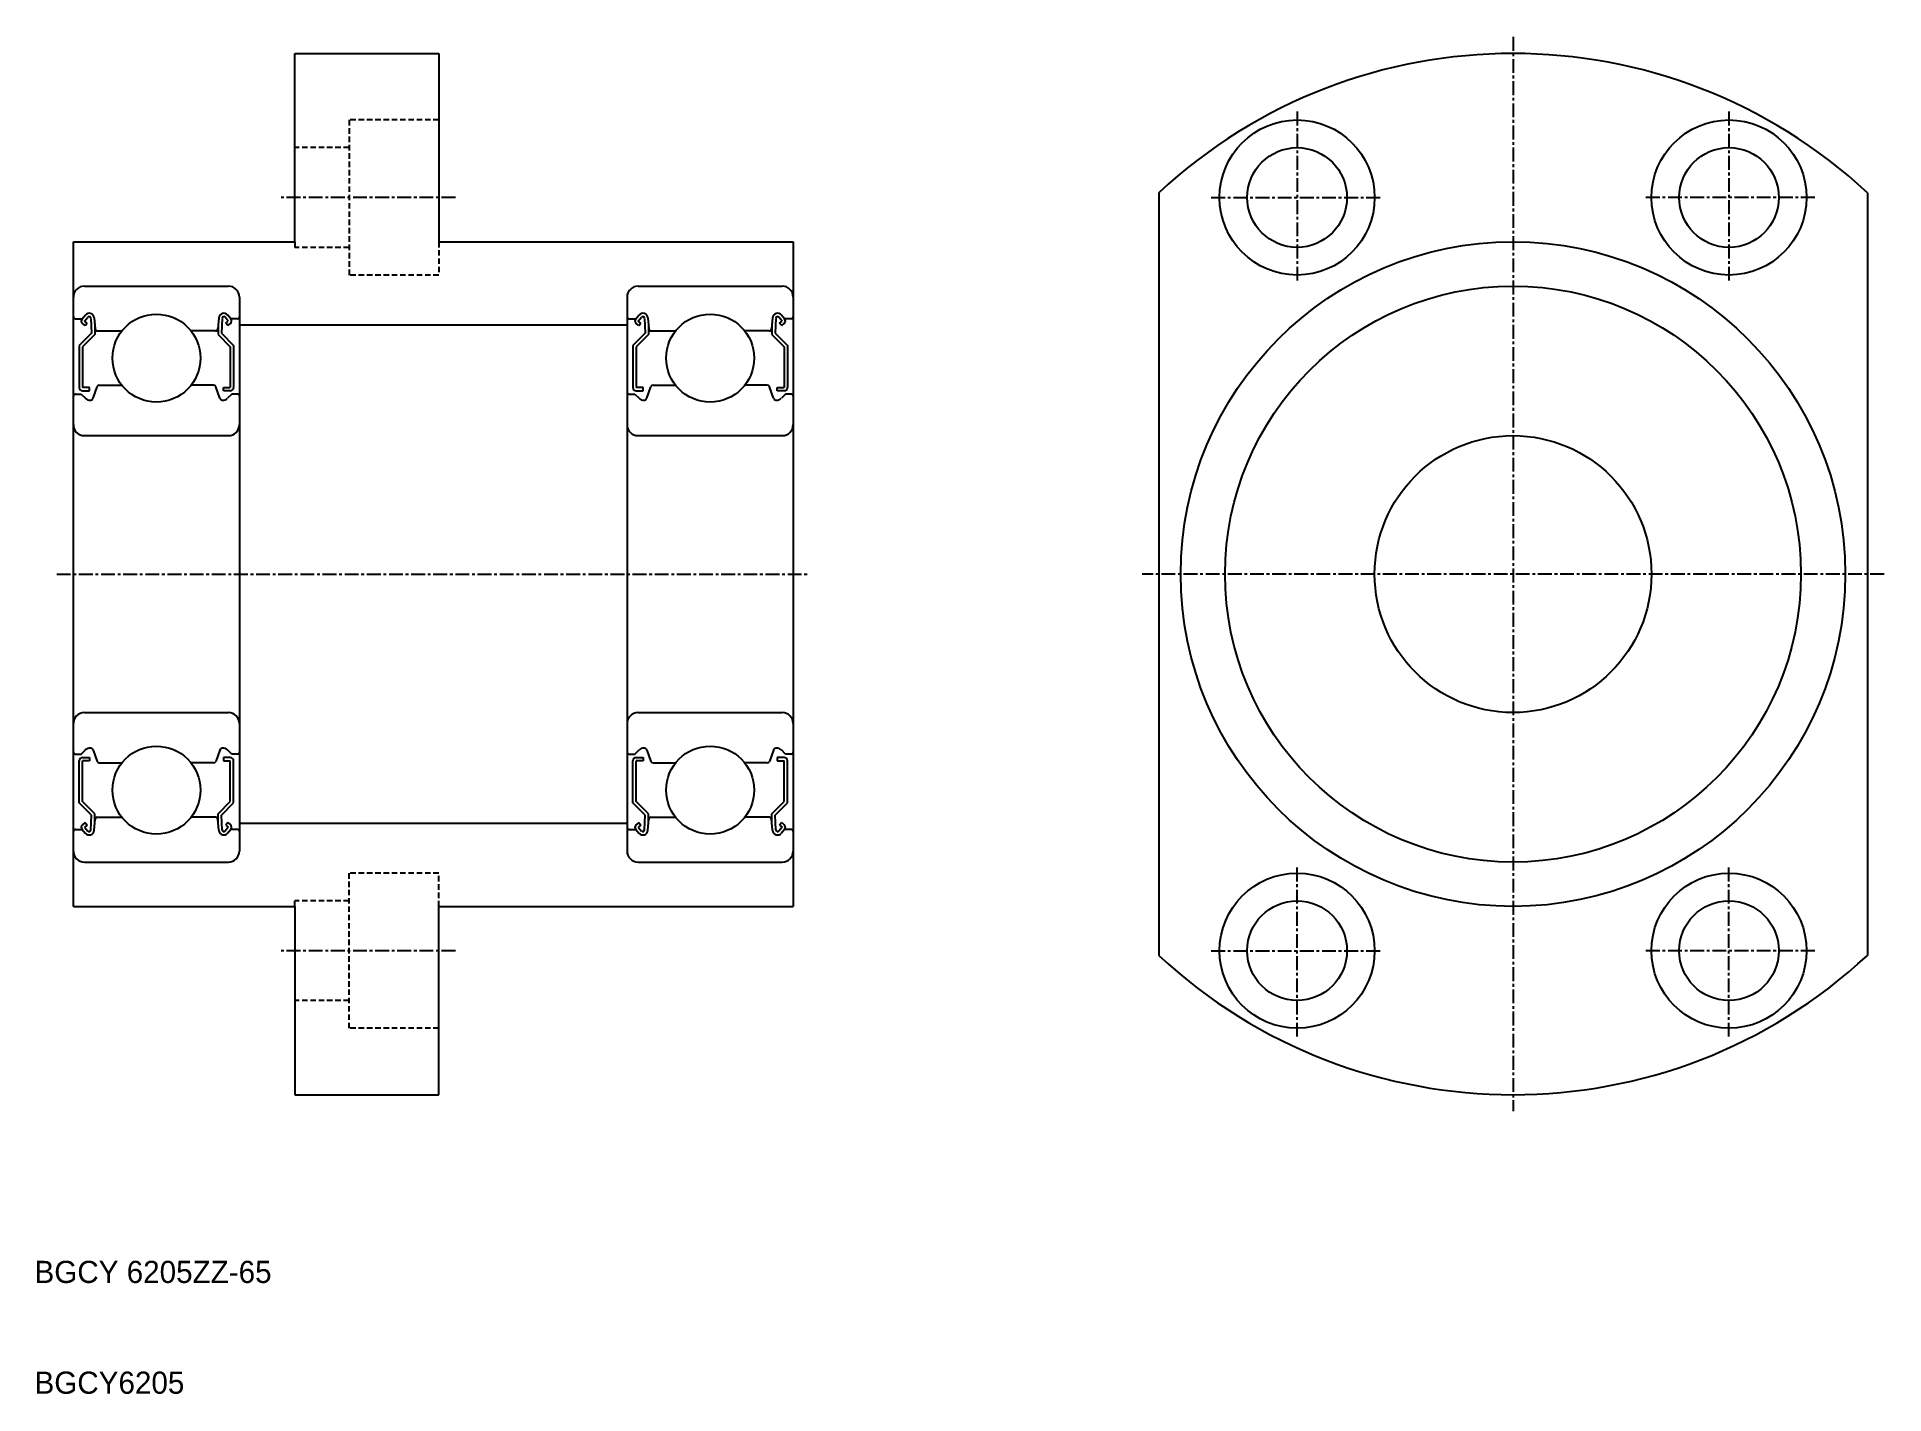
# Model space of a CAD drawing. Extents: x 128 to 295, y 61 to 184.
import ezdxf

# ---------------------------------------------------------------- set-up
doc = ezdxf.new("R2010")
doc.units = 0
doc.linetypes.add('CENTER', pattern=[2, 1.25, -0.25, 0.25, -0.25])
doc.linetypes.add('DASHED', pattern=[0.75, 0.5, -0.25])
doc.layers.get('0').update_dxf_attribs({"linetype": 'CONTINUOUS'})
doc.layers.add('CENTER', color=1, linetype='CENTER')

msp = doc.modelspace()

# ---------------------------------------------------------------- linework, layer by layer
at = {"color": 7, "linetype": 'CONTINUOUS'}
for p, q in [((151.08, 182.09), (164.08, 182.09)), ((151.08, 165.09), (151.08, 182.09)), ((164.08, 182.09), (164.08, 165.09)), ((229.08, 169.51), (229.08, 100.66)), ((293.08, 169.51), (293.08, 100.66)), ((131.08, 105.09), (131.08, 165.09)), ((131.08, 165.09), (151.08, 165.09)), ((164.08, 165.09), (196.08, 165.09)), ((196.08, 165.09), (196.08, 105.09)), ((132.08, 161.09), (145.08, 161.09)), ((182.08, 161.09), (195.08, 161.09)), ((131.86, 158.13), (132.14, 158.47)), ((145.3, 158.13), (145.02, 158.47)), ((146.08, 160.09), (146.08, 110.09)), ((181.08, 160.09), (181.08, 110.09)), ((181.86, 158.13), (182.14, 158.47)), ((195.3, 158.13), (195.02, 158.47)), ((131.28, 158.14), (131.86, 158.14)), ((132.71, 156.84), (131.61, 155.74)), ((132.13, 157.52), (131.9, 157.71)), ((132.09, 157.94), (132.37, 158.28)), ((132.32, 157.75), (132.09, 157.94)), ((132.13, 157.52), (132.32, 157.75)), ((132.66, 158.18), (132.71, 156.84)), ((132.95, 158.22), (133.04, 157.22)), ((133.01, 157.56), (133.01, 156.72)), ((133.24, 157.04), (135.46, 157.04)), ((143.92, 157.04), (141.7, 157.04)), ((144.21, 158.22), (144.12, 157.22)), ((144.15, 157.56), (144.15, 156.72)), ((144.51, 158.18), (144.45, 156.84)), ((144.45, 156.84), (145.55, 155.74)), ((145.07, 157.94), (144.79, 158.28)), ((144.84, 157.75), (145.07, 157.94)), ((145.04, 157.52), (144.84, 157.75)), ((145.04, 157.52), (145.27, 157.71)), ((145.88, 158.14), (145.3, 158.14)), ((146.08, 157.59), (181.08, 157.59)), ((181.28, 158.14), (181.86, 158.14)), ((182.71, 156.84), (181.61, 155.74)), ((182.13, 157.52), (181.9, 157.71)), ((182.09, 157.94), (182.37, 158.28)), ((182.32, 157.75), (182.09, 157.94)), ((182.13, 157.52), (182.32, 157.75)), ((182.66, 158.18), (182.71, 156.84)), ((182.95, 158.22), (183.04, 157.22)), ((183.01, 157.56), (183.01, 156.72)), ((183.24, 157.04), (185.46, 157.04)), ((193.92, 157.04), (191.7, 157.04)), ((194.21, 158.22), (194.12, 157.22)), ((194.15, 157.56), (194.15, 156.72)), ((194.51, 158.18), (194.45, 156.84)), ((194.45, 156.84), (195.55, 155.74)), ((195.07, 157.94), (194.79, 158.28)), ((194.84, 157.75), (195.07, 157.94)), ((195.04, 157.52), (194.84, 157.75)), ((195.04, 157.52), (195.27, 157.71)), ((195.88, 158.14), (195.3, 158.14)), ((131.61, 155.74), (131.61, 151.94)), ((133.01, 156.72), (131.91, 155.62)), ((131.91, 155.62), (131.91, 151.94)), ((144.15, 156.72), (145.25, 155.62)), ((145.25, 155.62), (145.25, 151.94)), ((145.55, 155.74), (145.55, 151.94)), ((181.61, 155.74), (181.61, 151.94)), ((183.01, 156.72), (181.91, 155.62)), ((181.91, 155.62), (181.91, 151.94)), ((194.15, 156.72), (195.25, 155.62)), ((195.25, 155.62), (195.25, 151.94)), ((195.55, 155.74), (195.55, 151.94)), ((132.53, 151.94), (131.91, 151.94)), ((132.53, 151.64), (132.53, 151.94)), ((132.86, 150.98), (133.23, 152)), ((133.42, 152.14), (135.46, 152.14)), ((143.74, 152.14), (141.7, 152.14)), ((144.3, 150.98), (143.93, 152)), ((144.63, 151.64), (144.63, 151.94)), ((144.63, 151.94), (145.25, 151.94)), ((182.53, 151.94), (181.91, 151.94)), ((182.53, 151.64), (182.53, 151.94)), ((182.86, 150.98), (183.23, 152)), ((183.42, 152.14), (185.46, 152.14)), ((193.74, 152.14), (191.7, 152.14)), ((194.3, 150.98), (193.93, 152)), ((194.63, 151.64), (194.63, 151.94)), ((194.63, 151.94), (195.25, 151.94)), ((131.28, 151.34), (131.78, 151.34)), ((131.78, 151.34), (132.16, 150.96)), ((131.91, 151.64), (132.53, 151.64)), ((145.25, 151.64), (144.63, 151.64)), ((145.38, 151.34), (145.01, 150.96)), ((145.88, 151.34), (145.38, 151.34)), ((181.28, 151.34), (181.78, 151.34)), ((181.78, 151.34), (182.16, 150.96)), ((181.91, 151.64), (182.53, 151.64)), ((195.25, 151.64), (194.63, 151.64)), ((195.38, 151.34), (195.01, 150.96)), ((195.88, 151.34), (195.38, 151.34)), ((132.08, 147.59), (145.08, 147.59)), ((182.08, 147.59), (195.08, 147.59)), ((132.08, 122.59), (145.08, 122.59)), ((182.08, 122.59), (195.08, 122.59)), ((131.28, 118.84), (131.78, 118.84)), ((131.78, 118.84), (132.16, 119.21)), ((131.91, 118.54), (132.53, 118.54)), ((132.53, 118.54), (132.53, 118.24)), ((132.86, 119.19), (133.23, 118.17)), ((144.3, 119.19), (143.93, 118.17)), ((144.63, 118.54), (144.63, 118.24)), ((145.25, 118.54), (144.63, 118.54)), ((145.38, 118.84), (145.01, 119.21)), ((145.88, 118.84), (145.38, 118.84)), ((181.28, 118.84), (181.78, 118.84)), ((181.78, 118.84), (182.16, 119.21)), ((181.91, 118.54), (182.53, 118.54)), ((182.53, 118.54), (182.53, 118.24)), ((182.86, 119.19), (183.23, 118.17)), ((194.3, 119.19), (193.93, 118.17)), ((195.25, 118.54), (194.63, 118.54)), ((194.63, 118.54), (194.63, 118.24)), ((195.38, 118.84), (195.01, 119.21)), ((195.88, 118.84), (195.38, 118.84)), ((131.61, 114.43), (131.61, 118.24)), ((132.53, 118.24), (131.91, 118.24)), ((131.91, 114.56), (131.91, 118.24)), ((133.42, 118.04), (135.46, 118.04)), ((143.74, 118.04), (141.7, 118.04)), ((144.63, 118.24), (145.25, 118.24)), ((145.25, 114.56), (145.25, 118.24)), ((145.55, 114.43), (145.55, 118.24)), ((181.61, 114.43), (181.61, 118.24)), ((182.53, 118.24), (181.91, 118.24)), ((181.91, 114.56), (181.91, 118.24)), ((183.42, 118.04), (185.46, 118.04)), ((193.74, 118.04), (191.7, 118.04)), ((194.63, 118.24), (195.25, 118.24)), ((195.25, 114.56), (195.25, 118.24)), ((195.55, 114.43), (195.55, 118.24)), ((132.71, 113.33), (131.61, 114.43)), ((133.01, 113.46), (131.91, 114.56)), ((133.01, 112.61), (133.01, 113.46)), ((144.15, 113.46), (145.25, 114.56)), ((144.15, 112.61), (144.15, 113.46)), ((144.45, 113.33), (145.55, 114.43)), ((182.71, 113.33), (181.61, 114.43)), ((183.01, 113.46), (181.91, 114.56)), ((183.01, 112.61), (183.01, 113.46)), ((194.15, 113.46), (195.25, 114.56)), ((194.15, 112.61), (194.15, 113.46)), ((194.45, 113.33), (195.55, 114.43)), ((131.28, 112.04), (131.86, 112.04)), ((131.86, 112.04), (132.14, 111.7)), ((132.13, 112.65), (131.9, 112.46)), ((132.32, 112.42), (132.09, 112.23)), ((132.09, 112.23), (132.37, 111.89)), ((132.13, 112.65), (132.32, 112.42)), ((132.66, 111.99), (132.71, 113.33)), ((132.95, 111.96), (133.04, 112.95)), ((133.24, 113.14), (135.46, 113.14)), ((143.92, 113.14), (141.7, 113.14)), ((144.21, 111.96), (144.12, 112.95)), ((144.51, 111.99), (144.45, 113.33)), ((145.07, 112.23), (144.79, 111.89)), ((145.04, 112.65), (144.84, 112.42)), ((144.84, 112.42), (145.07, 112.23)), ((145.3, 112.04), (145.02, 111.7)), ((145.04, 112.65), (145.27, 112.46)), ((145.88, 112.04), (145.3, 112.04)), ((146.08, 112.59), (181.08, 112.59)), ((181.28, 112.04), (181.86, 112.04)), ((181.86, 112.04), (182.14, 111.7)), ((182.13, 112.65), (181.9, 112.46)), ((182.32, 112.42), (182.09, 112.23)), ((182.09, 112.23), (182.37, 111.89)), ((182.13, 112.65), (182.32, 112.42)), ((182.66, 111.99), (182.71, 113.33)), ((182.95, 111.96), (183.04, 112.95)), ((183.24, 113.14), (185.46, 113.14)), ((193.92, 113.14), (191.7, 113.14)), ((194.21, 111.96), (194.12, 112.95)), ((194.51, 111.99), (194.45, 113.33)), ((195.07, 112.23), (194.79, 111.89)), ((195.04, 112.65), (194.84, 112.42)), ((194.84, 112.42), (195.07, 112.23)), ((195.3, 112.04), (195.02, 111.7)), ((195.04, 112.65), (195.27, 112.46)), ((195.88, 112.04), (195.3, 112.04)), ((132.08, 109.09), (145.08, 109.09)), ((182.08, 109.09), (195.08, 109.09)), ((131.08, 105.09), (151.08, 105.09)), ((151.08, 105.09), (151.08, 88.09)), ((164.08, 88.09), (164.08, 105.09)), ((164.08, 105.09), (196.08, 105.09)), ((151.08, 88.09), (164.08, 88.09))]:
    msp.add_line(p, q, dxfattribs=at)
at = {"color": 3, "linetype": 'DASHED'}
for p, q in [((164.08, 176.09), (155.98, 176.09)), ((155.98, 176.09), (155.98, 162.09)), ((155.98, 173.59), (151.08, 173.59)), ((151.08, 165.09), (151.08, 164.59)), ((155.98, 164.59), (151.08, 164.59)), ((164.08, 165.09), (164.08, 162.09)), ((164.08, 162.09), (155.98, 162.09)), ((155.98, 94.09), (155.98, 108.09)), ((164.08, 108.09), (155.98, 108.09)), ((164.08, 105.09), (164.08, 108.09)), ((151.08, 105.09), (151.08, 105.59)), ((155.98, 105.59), (151.08, 105.59)), ((155.98, 96.59), (151.08, 96.59)), ((164.08, 94.09), (155.98, 94.09))]:
    msp.add_line(p, q, dxfattribs=at)
at = {"color": 7, "linetype": 'CONTINUOUS'}
for centre, radius in [((241.58, 169.09), 7), ((280.58, 169.09), 7), ((241.58, 169.09), 4.5), ((280.58, 169.09), 4.5), ((261.08, 135.09), 30), ((261.08, 135.09), 26), ((138.58, 154.59), 3.97), ((188.58, 154.59), 3.97), ((261.08, 135.09), 12.5), ((138.58, 115.59), 3.97), ((188.58, 115.59), 3.97), ((241.58, 101.09), 7), ((280.58, 101.09), 7), ((241.58, 101.09), 4.5), ((280.58, 101.09), 4.5)]:
    msp.add_circle(centre, radius, dxfattribs=at)
for centre, radius, start, end in [((261.08, 135.09), 47, 47.0898, 132.9102), ((132.08, 160.09), 1, 90, 180), ((145.08, 160.09), 1, 0, 90), ((182.08, 160.09), 1, 90, 180), ((195.08, 160.09), 1, 0, 90), ((132.5, 158.18), 0.46, 4.9869, 139.9105), ((144.67, 158.18), 0.46, 40.0895, 175.0131), ((182.5, 158.18), 0.46, 4.9869, 139.9105), ((194.67, 158.18), 0.46, 40.0895, 175.0131), ((131.28, 158.34), 0.2, 180, 270), ((132.09, 157.94), 0.3, 139.9105, 229.9992), ((132.5, 158.18), 0.16, 2.3754, 139.9946), ((133.24, 157.24), 0.2, 184.9869, 270), ((143.92, 157.24), 0.2, 270, 355.0131), ((144.67, 158.18), 0.16, 40.0054, 177.6246), ((145.07, 157.94), 0.3, 310.0008, 40.0895), ((145.88, 158.34), 0.2, 270, 0), ((181.28, 158.34), 0.2, 180, 270), ((182.09, 157.94), 0.3, 139.9105, 229.9992), ((182.5, 158.18), 0.16, 2.3754, 139.9946), ((183.24, 157.24), 0.2, 184.9869, 270), ((193.92, 157.24), 0.2, 270, 355.0131), ((194.67, 158.18), 0.16, 40.0054, 177.6246), ((195.07, 157.94), 0.3, 310.0008, 40.0895), ((195.88, 158.34), 0.2, 270, 0), ((131.91, 151.94), 0.3, 180, 270), ((133.42, 151.94), 0.2, 90, 160.0304), ((143.74, 151.94), 0.2, 19.9696, 90), ((145.25, 151.94), 0.3, 270, 0), ((181.91, 151.94), 0.3, 180, 270), ((183.42, 151.94), 0.2, 90, 160.0304), ((193.74, 151.94), 0.2, 19.9696, 90), ((195.25, 151.94), 0.3, 270, 0), ((131.28, 151.14), 0.2, 90, 180), ((132.58, 151.39), 0.6, 225.0023, 272.8279), ((132.58, 151.09), 0.3, 265.4914, 340.0304), ((144.58, 151.09), 0.3, 199.9696, 274.5086), ((144.58, 151.39), 0.6, 267.1721, 314.9977), ((145.88, 151.14), 0.2, 0, 90), ((181.28, 151.14), 0.2, 90, 180), ((182.58, 151.39), 0.6, 225.0023, 272.8279), ((182.58, 151.09), 0.3, 265.4914, 340.0304), ((194.58, 151.09), 0.3, 199.9696, 274.5086), ((194.58, 151.39), 0.6, 267.1721, 314.9977), ((195.88, 151.14), 0.2, 0, 90), ((132.08, 148.59), 1, 180, 270), ((145.08, 148.59), 1, 270, 0), ((182.08, 148.59), 1, 180, 270), ((195.08, 148.59), 1, 270, 0), ((132.08, 121.59), 1, 90, 180), ((145.08, 121.59), 1, 0, 90), ((182.08, 121.59), 1, 90, 180), ((195.08, 121.59), 1, 0, 90), ((131.28, 119.04), 0.2, 180, 270), ((131.91, 118.24), 0.3, 90, 180), ((132.58, 118.79), 0.6, 87.1721, 134.9977), ((132.58, 119.09), 0.3, 19.9696, 94.5086), ((144.58, 119.09), 0.3, 85.4914, 160.0304), ((144.58, 118.79), 0.6, 45.0023, 92.8279), ((145.25, 118.24), 0.3, 0, 90), ((145.88, 119.04), 0.2, 270, 0), ((181.28, 119.04), 0.2, 180, 270), ((181.91, 118.24), 0.3, 90, 180), ((182.58, 118.79), 0.6, 87.1721, 134.9977), ((182.58, 119.09), 0.3, 19.9696, 94.5086), ((194.58, 119.09), 0.3, 85.4914, 160.0304), ((194.58, 118.79), 0.6, 45.0023, 92.8279), ((195.25, 118.24), 0.3, 0, 90), ((195.88, 119.04), 0.2, 270, 0), ((133.42, 118.24), 0.2, 199.9696, 270), ((143.74, 118.24), 0.2, 270, 340.0304), ((183.42, 118.24), 0.2, 199.9696, 270), ((193.74, 118.24), 0.2, 270, 340.0304), ((131.28, 111.84), 0.2, 90, 180), ((132.09, 112.23), 0.3, 130.0008, 220.0895), ((132.5, 112), 0.46, 220.0895, 355.0131), ((132.5, 112), 0.16, 220.0054, 357.6246), ((133.24, 112.94), 0.2, 90, 175.0131), ((143.92, 112.94), 0.2, 4.9869, 90), ((144.67, 112), 0.46, 184.9869, 319.9105), ((144.67, 112), 0.16, 182.3754, 319.9946), ((145.07, 112.23), 0.3, 319.9105, 49.9992), ((145.88, 111.84), 0.2, 0, 90), ((181.28, 111.84), 0.2, 90, 180), ((182.09, 112.23), 0.3, 130.0008, 220.0895), ((182.5, 112), 0.46, 220.0895, 355.0131), ((182.5, 112), 0.16, 220.0054, 357.6246), ((183.24, 112.94), 0.2, 90, 175.0131), ((193.92, 112.94), 0.2, 4.9869, 90), ((194.67, 112), 0.46, 184.9869, 319.9105), ((194.67, 112), 0.16, 182.3754, 319.9946), ((195.07, 112.23), 0.3, 319.9105, 49.9992), ((195.88, 111.84), 0.2, 0, 90), ((132.08, 110.09), 1, 180, 270), ((145.08, 110.09), 1, 270, 0), ((182.08, 110.09), 1, 180, 270), ((195.08, 110.09), 1, 270, 0), ((261.08, 135.09), 47, 227.0898, 312.9102)]:
    msp.add_arc(centre, radius, start, end, dxfattribs=at)
at = {"layer": 'CENTER', "color": 1, "linetype": 'CENTER'}
for p, q in [((261.08, 183.59), (261.08, 86.59)), ((241.58, 176.84), (241.58, 161.34)), ((280.58, 176.84), (280.58, 161.34)), ((165.58, 169.09), (149.58, 169.09)), ((233.83, 169.09), (249.33, 169.09)), ((288.33, 169.09), (272.83, 169.09)), ((129.58, 135.09), (197.58, 135.09)), ((294.58, 135.09), (227.58, 135.09)), ((241.58, 93.34), (241.58, 108.84)), ((280.58, 93.34), (280.58, 108.84)), ((165.58, 101.09), (149.58, 101.09)), ((233.83, 101.09), (249.33, 101.09)), ((288.33, 101.09), (272.83, 101.09))]:
    msp.add_line(p, q, dxfattribs=at)

# ---------------------------------------------------------------- texts
at = {"color": 7, "linetype": 'CONTINUOUS'}
for s, p in [('BGCY 6205ZZ-65', (127.57, 71.09)), ('BGCY6205', (127.57, 61.09))]:
    msp.add_text(s, height=2, dxfattribs=at).set_placement(p)

doc.saveas('drawing.dxf')
